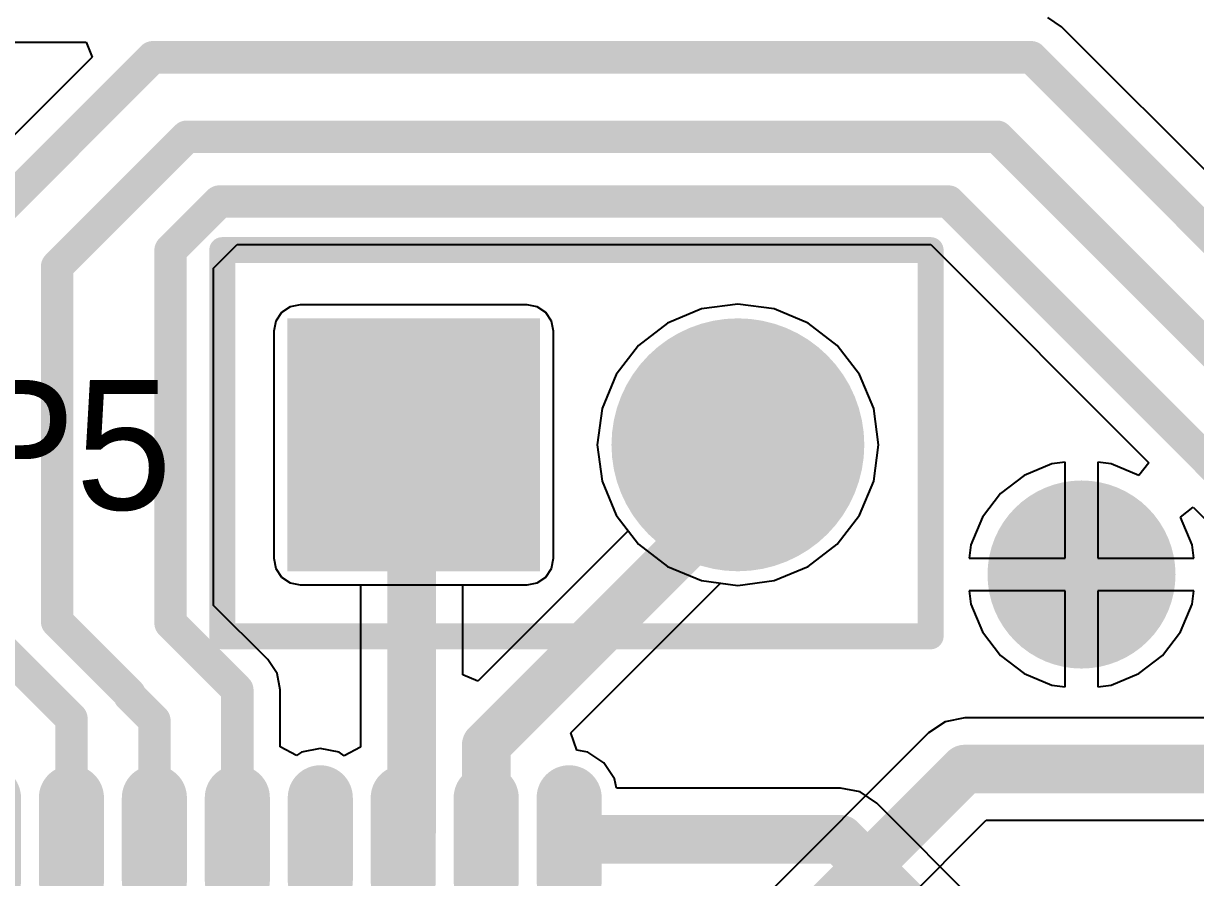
# Model space of a CAD drawing. Header units: millimetres. Extents: x 0.11 to 2.34, y 0.1 to 2.58.
# Drawn here: x 0.3396 to 0.7012, y 0.9466 to 1.2099 of the extents above; entities that cross this region are included whole.
import ezdxf

# ---------------------------------------------------------------- set-up
doc = ezdxf.new("R2010")
doc.units = ezdxf.units.MM
doc.header["$MEASUREMENT"] = 0
for name, color, linetype in [('BottomLayer', 5, 'Continuous'), ('BottomSolder', 6, 'Continuous'), ('MultiLayer', 9, 'Continuous'), ('PadHoleLayer', 156, 'Continuous'), ('TopLayer', 1, 'Continuous'), ('TopOverlay', 2, 'Continuous'), ('TopPaste', 8, 'Continuous'), ('TopSolder', 216, 'Continuous'), ('ViaHoleLayer', 16, 'Continuous')]:
    doc.layers.add(name, color=color, linetype=linetype)

# ---------------------------------------------------------------- blocks, each defined once
blk = doc.blocks.new('HEADER_1X2_8')
at = {"layer": 'BottomLayer', "const_width": 0.035}
blk.add_lwpolyline([(-0.0175, -0.1, 1), (0.0175, -0.1, 1)], format="xyb", close=True, dxfattribs=at)
at = {"layer": 'BottomLayer'}
blk.add_solid([(-0.035, -0.035), (0.035, -0.035), (-0.035, 0.035), (0.035, 0.035)], dxfattribs=at)
at = {"layer": 'BottomSolder', "const_width": 0.039}
blk.add_lwpolyline([(-0.0195, -0.1, 1), (0.0195, -0.1, 1)], format="xyb", close=True, dxfattribs=at)
at = {"layer": 'BottomSolder'}
blk.add_solid([(-0.039, -0.039), (0.039, -0.039), (-0.039, 0.039), (0.039, 0.039)], dxfattribs=at)
at = {"layer": 'MultiLayer', "const_width": 0.035}
blk.add_lwpolyline([(-0.0175, -0.1, 1), (0.0175, -0.1, 1)], format="xyb", close=True, dxfattribs=at)
at = {"layer": 'MultiLayer'}
blk.add_solid([(-0.035, -0.035), (0.035, -0.035), (-0.035, 0.035), (0.035, 0.035)], dxfattribs=at)
at = {"layer": 'PadHoleLayer', "const_width": 0.02}
for points in [[(-0.01, 0, 1), (0.01, 0, 1)], [(-0.01, -0.1, 1), (0.01, -0.1, 1)]]:
    blk.add_lwpolyline(points, format="xyb", close=True, dxfattribs=at)
at = {"layer": 'TopLayer', "const_width": 0.035}
blk.add_lwpolyline([(-0.0175, -0.1, 1), (0.0175, -0.1, 1)], format="xyb", close=True, dxfattribs=at)
at = {"layer": 'TopLayer'}
blk.add_solid([(-0.035, -0.035), (0.035, -0.035), (-0.035, 0.035), (0.035, 0.035)], dxfattribs=at)
at = {"layer": 'TopOverlay', "const_width": 0.008}
for points in [[(0.06004, 0.05906), (-0.05906, 0.05906)], [(-0.05906, 0.05906), (-0.05906, -0.15945)], [(0.06004, 0.05906), (0.06004, -0.15945)], [(-0.05906, -0.15945), (0.06004, -0.15945)]]:
    blk.add_lwpolyline(points, dxfattribs=at)
at = {"layer": 'TopOverlay', "const_width": 0.004}
for points in [[(-0.06106, 0.05906, 1), (-0.05706, 0.05906, 1)], [(-0.06106, 0.05906, 1), (-0.05706, 0.05906, 1)], [(0.05804, 0.05906, 1), (0.06204, 0.05906, 1)], [(0.05804, 0.05906, 1), (0.06204, 0.05906, 1)], [(-0.06106, -0.15945, 1), (-0.05706, -0.15945, 1)], [(-0.06106, -0.15945, 1), (-0.05706, -0.15945, 1)], [(0.05804, -0.15945, 1), (0.06204, -0.15945, 1)], [(0.05804, -0.15945, 1), (0.06204, -0.15945, 1)]]:
    blk.add_lwpolyline(points, format="xyb", close=True, dxfattribs=at)
at = {"layer": 'TopSolder', "const_width": 0.039}
blk.add_lwpolyline([(-0.0195, -0.1, 1), (0.0195, -0.1, 1)], format="xyb", close=True, dxfattribs=at)
at = {"layer": 'TopSolder'}
blk.add_solid([(-0.039, -0.039), (0.039, -0.039), (-0.039, 0.039), (0.039, 0.039)], dxfattribs=at)
blk = doc.blocks.new('SSOP16_TB6652_12')
at = {"layer": 'TopLayer', "const_width": 0.01378}
for points in [[(0.24114, 0), (0.21555, 0)], [(0.0128, -0.02559), (-0.0128, -0.02559)], [(0.24114, -0.02559), (0.21555, -0.02559)], [(0.0128, -0.05118), (-0.0128, -0.05118)], [(0.24114, -0.05118), (0.21555, -0.05118)], [(0.0128, -0.07677), (-0.0128, -0.07677)], [(0.24114, -0.07677), (0.21555, -0.07677)], [(0.0128, -0.10236), (-0.0128, -0.10236)], [(0.24114, -0.10236), (0.21555, -0.10236)], [(0.0128, -0.12795), (-0.0128, -0.12795)], [(0.24114, -0.12795), (0.21555, -0.12795)], [(0.0128, -0.15354), (-0.0128, -0.15354)], [(0.24114, -0.15354), (0.21555, -0.15354)], [(0.0128, -0.17913), (-0.0128, -0.17913)], [(0.24114, -0.17913), (0.21555, -0.17913)]]:
    blk.add_lwpolyline(points, dxfattribs=at)
at = {"layer": 'TopLayer', "const_width": 0.00689}
for points in [[(0.21211, 0, 1), (0.219, 0, 1)], [(0.2377, 0, 1), (0.24459, 0, 1)], [(-0.01624, -0.02559, 1), (-0.00935, -0.02559, 1)], [(0.00935, -0.02559, 1), (0.01624, -0.02559, 1)], [(0.21211, -0.02559, 1), (0.219, -0.02559, 1)], [(0.2377, -0.02559, 1), (0.24459, -0.02559, 1)], [(-0.01624, -0.05118, 1), (-0.00935, -0.05118, 1)], [(0.00935, -0.05118, 1), (0.01624, -0.05118, 1)], [(0.21211, -0.05118, 1), (0.219, -0.05118, 1)], [(0.2377, -0.05118, 1), (0.24459, -0.05118, 1)], [(-0.01624, -0.07677, 1), (-0.00935, -0.07677, 1)], [(0.00935, -0.07677, 1), (0.01624, -0.07677, 1)], [(0.21211, -0.07677, 1), (0.219, -0.07677, 1)], [(0.2377, -0.07677, 1), (0.24459, -0.07677, 1)], [(-0.01624, -0.10236, 1), (-0.00935, -0.10236, 1)], [(0.00935, -0.10236, 1), (0.01624, -0.10236, 1)], [(0.21211, -0.10236, 1), (0.219, -0.10236, 1)], [(0.2377, -0.10236, 1), (0.24459, -0.10236, 1)], [(-0.01624, -0.12795, 1), (-0.00935, -0.12795, 1)], [(0.00935, -0.12795, 1), (0.01624, -0.12795, 1)], [(0.21211, -0.12795, 1), (0.219, -0.12795, 1)], [(0.2377, -0.12795, 1), (0.24459, -0.12795, 1)], [(-0.01624, -0.15354, 1), (-0.00935, -0.15354, 1)], [(0.00935, -0.15354, 1), (0.01624, -0.15354, 1)], [(0.21211, -0.15354, 1), (0.219, -0.15354, 1)], [(0.2377, -0.15354, 1), (0.24459, -0.15354, 1)], [(-0.01624, -0.17913, 1), (-0.00935, -0.17913, 1)], [(0.00935, -0.17913, 1), (0.01624, -0.17913, 1)], [(0.21211, -0.17913, 1), (0.219, -0.17913, 1)], [(0.2377, -0.17913, 1), (0.24459, -0.17913, 1)]]:
    blk.add_lwpolyline(points, format="xyb", close=True, dxfattribs=at)
at = {"layer": 'TopLayer'}
blk.add_solid([(-0.01969, -0.00689), (0.01969, -0.00689), (-0.01969, 0.00689), (0.01969, 0.00689)], dxfattribs=at)
at = {"layer": 'TopOverlay', "const_width": 0.00787}
for points in [[(0.05256, 0.0128), (0.05256, -0.19193)], [(0.05256, 0.0128), (0.10778, 0.0128)], [(0.12057, 0.0128), (0.17579, 0.0128)], [(0.17579, 0.0128), (0.17579, -0.19193)], [(0.05256, -0.19193), (0.17579, -0.19193)]]:
    blk.add_lwpolyline(points, dxfattribs=at)
at = {"layer": 'TopOverlay', "const_width": 0.00394}
for points in [[(0.05059, 0.0128, 1), (0.05453, 0.0128, 1)], [(0.05059, 0.0128, 1), (0.05453, 0.0128, 1)], [(0.10581, 0.0128, 1), (0.10974, 0.0128, 1)], [(0.10581, 0.0128, 1), (0.10974, 0.0128, 1)], [(0.1186, 0.0128, 1), (0.12254, 0.0128, 1)], [(0.1186, 0.0128, 1), (0.12254, 0.0128, 1)], [(0.17382, 0.0128, 1), (0.17776, 0.0128, 1)], [(0.17382, 0.0128, 1), (0.17776, 0.0128, 1)], [(0.05059, -0.19193, 1), (0.05453, -0.19193, 1)], [(0.05059, -0.19193, 1), (0.05453, -0.19193, 1)], [(0.17382, -0.19193, 1), (0.17776, -0.19193, 1)], [(0.17382, -0.19193, 1), (0.17776, -0.19193, 1)]]:
    blk.add_lwpolyline(points, format="xyb", close=True, dxfattribs=at)
at = {"layer": 'TopOverlay', "const_width": 0.00787}
blk.add_lwpolyline([(0.12057, 0.0128, -1), (0.10778, 0.0128)], format="xyb", dxfattribs=at)
at = {"layer": 'TopPaste', "const_width": 0.01378}
for points in [[(0.24114, 0), (0.21555, 0)], [(0.0128, -0.02559), (-0.0128, -0.02559)], [(0.24114, -0.02559), (0.21555, -0.02559)], [(0.0128, -0.05118), (-0.0128, -0.05118)], [(0.24114, -0.05118), (0.21555, -0.05118)], [(0.0128, -0.07677), (-0.0128, -0.07677)], [(0.24114, -0.07677), (0.21555, -0.07677)], [(0.0128, -0.10236), (-0.0128, -0.10236)], [(0.24114, -0.10236), (0.21555, -0.10236)], [(0.0128, -0.12795), (-0.0128, -0.12795)], [(0.24114, -0.12795), (0.21555, -0.12795)], [(0.0128, -0.15354), (-0.0128, -0.15354)], [(0.24114, -0.15354), (0.21555, -0.15354)], [(0.0128, -0.17913), (-0.0128, -0.17913)], [(0.24114, -0.17913), (0.21555, -0.17913)]]:
    blk.add_lwpolyline(points, dxfattribs=at)
at = {"layer": 'TopPaste', "const_width": 0.00689}
for points in [[(0.21211, 0, 1), (0.219, 0, 1)], [(0.2377, 0, 1), (0.24459, 0, 1)], [(-0.01624, -0.02559, 1), (-0.00935, -0.02559, 1)], [(0.00935, -0.02559, 1), (0.01624, -0.02559, 1)], [(0.21211, -0.02559, 1), (0.219, -0.02559, 1)], [(0.2377, -0.02559, 1), (0.24459, -0.02559, 1)], [(-0.01624, -0.05118, 1), (-0.00935, -0.05118, 1)], [(0.00935, -0.05118, 1), (0.01624, -0.05118, 1)], [(0.21211, -0.05118, 1), (0.219, -0.05118, 1)], [(0.2377, -0.05118, 1), (0.24459, -0.05118, 1)], [(-0.01624, -0.07677, 1), (-0.00935, -0.07677, 1)], [(0.00935, -0.07677, 1), (0.01624, -0.07677, 1)], [(0.21211, -0.07677, 1), (0.219, -0.07677, 1)], [(0.2377, -0.07677, 1), (0.24459, -0.07677, 1)], [(-0.01624, -0.10236, 1), (-0.00935, -0.10236, 1)], [(0.00935, -0.10236, 1), (0.01624, -0.10236, 1)], [(0.21211, -0.10236, 1), (0.219, -0.10236, 1)], [(0.2377, -0.10236, 1), (0.24459, -0.10236, 1)], [(-0.01624, -0.12795, 1), (-0.00935, -0.12795, 1)], [(0.00935, -0.12795, 1), (0.01624, -0.12795, 1)], [(0.21211, -0.12795, 1), (0.219, -0.12795, 1)], [(0.2377, -0.12795, 1), (0.24459, -0.12795, 1)], [(-0.01624, -0.15354, 1), (-0.00935, -0.15354, 1)], [(0.00935, -0.15354, 1), (0.01624, -0.15354, 1)], [(0.21211, -0.15354, 1), (0.219, -0.15354, 1)], [(0.2377, -0.15354, 1), (0.24459, -0.15354, 1)], [(-0.01624, -0.17913, 1), (-0.00935, -0.17913, 1)], [(0.00935, -0.17913, 1), (0.01624, -0.17913, 1)], [(0.21211, -0.17913, 1), (0.219, -0.17913, 1)], [(0.2377, -0.17913, 1), (0.24459, -0.17913, 1)]]:
    blk.add_lwpolyline(points, format="xyb", close=True, dxfattribs=at)
at = {"layer": 'TopPaste'}
blk.add_solid([(-0.01969, -0.00689), (0.01969, -0.00689), (-0.01969, 0.00689), (0.01969, 0.00689)], dxfattribs=at)
at = {"layer": 'TopSolder', "const_width": 0.02008}
for points in [[(0.24114, 0), (0.21555, 0)], [(0.0128, -0.02559), (-0.0128, -0.02559)], [(0.24114, -0.02559), (0.21555, -0.02559)], [(0.0128, -0.05118), (-0.0128, -0.05118)], [(0.24114, -0.05118), (0.21555, -0.05118)], [(0.0128, -0.07677), (-0.0128, -0.07677)], [(0.24114, -0.07677), (0.21555, -0.07677)], [(0.0128, -0.10236), (-0.0128, -0.10236)], [(0.24114, -0.10236), (0.21555, -0.10236)], [(0.0128, -0.12795), (-0.0128, -0.12795)], [(0.24114, -0.12795), (0.21555, -0.12795)], [(0.0128, -0.15354), (-0.0128, -0.15354)], [(0.24114, -0.15354), (0.21555, -0.15354)], [(0.0128, -0.17913), (-0.0128, -0.17913)], [(0.24114, -0.17913), (0.21555, -0.17913)]]:
    blk.add_lwpolyline(points, dxfattribs=at)
at = {"layer": 'TopSolder', "const_width": 0.01004}
for points in [[(0.21053, 0, 1), (0.22057, 0, 1)], [(0.23612, 0, 1), (0.24616, 0, 1)], [(-0.01782, -0.02559, 1), (-0.00778, -0.02559, 1)], [(0.00778, -0.02559, 1), (0.01782, -0.02559, 1)], [(0.21053, -0.02559, 1), (0.22057, -0.02559, 1)], [(0.23612, -0.02559, 1), (0.24616, -0.02559, 1)], [(-0.01782, -0.05118, 1), (-0.00778, -0.05118, 1)], [(0.00778, -0.05118, 1), (0.01782, -0.05118, 1)], [(0.21053, -0.05118, 1), (0.22057, -0.05118, 1)], [(0.23612, -0.05118, 1), (0.24616, -0.05118, 1)], [(-0.01782, -0.07677, 1), (-0.00778, -0.07677, 1)], [(0.00778, -0.07677, 1), (0.01782, -0.07677, 1)], [(0.21053, -0.07677, 1), (0.22057, -0.07677, 1)], [(0.23612, -0.07677, 1), (0.24616, -0.07677, 1)], [(-0.01782, -0.10236, 1), (-0.00778, -0.10236, 1)], [(0.00778, -0.10236, 1), (0.01782, -0.10236, 1)], [(0.21053, -0.10236, 1), (0.22057, -0.10236, 1)], [(0.23612, -0.10236, 1), (0.24616, -0.10236, 1)], [(-0.01782, -0.12795, 1), (-0.00778, -0.12795, 1)], [(0.00778, -0.12795, 1), (0.01782, -0.12795, 1)], [(0.21053, -0.12795, 1), (0.22057, -0.12795, 1)], [(0.23612, -0.12795, 1), (0.24616, -0.12795, 1)], [(-0.01782, -0.15354, 1), (-0.00778, -0.15354, 1)], [(0.00778, -0.15354, 1), (0.01782, -0.15354, 1)], [(0.21053, -0.15354, 1), (0.22057, -0.15354, 1)], [(0.23612, -0.15354, 1), (0.24616, -0.15354, 1)], [(-0.01782, -0.17913, 1), (-0.00778, -0.17913, 1)], [(0.00778, -0.17913, 1), (0.01782, -0.17913, 1)], [(0.21053, -0.17913, 1), (0.22057, -0.17913, 1)], [(0.23612, -0.17913, 1), (0.24616, -0.17913, 1)]]:
    blk.add_lwpolyline(points, format="xyb", close=True, dxfattribs=at)
at = {"layer": 'TopSolder'}
blk.add_solid([(-0.02369, -0.01089), (0.02369, -0.01089), (-0.02369, 0.01089), (0.02369, 0.01089)], dxfattribs=at)

msp = doc.modelspace()

# ---------------------------------------------------------------- linework, layer by layer
at = {"layer": 'BottomLayer'}
for p, q in [((0.42188, 1.12254), (0.41923, 1.12077)), ((0.425, 1.12316), (0.42188, 1.12254)), ((0.495, 1.12316), (0.425, 1.12316)), ((0.49812, 1.12254), (0.495, 1.12316)), ((0.50077, 1.12077), (0.49812, 1.12254)), ((0.54877, 1.12189), (0.53831, 1.11756)), ((0.56, 1.12337), (0.54877, 1.12189)), ((0.57123, 1.12189), (0.56, 1.12337)), ((0.58169, 1.11756), (0.57123, 1.12189)), ((0.41746, 1.11812), (0.41684, 1.115)), ((0.41923, 1.12077), (0.41746, 1.11812)), ((0.50254, 1.11812), (0.50077, 1.12077)), ((0.50316, 1.115), (0.50254, 1.11812)), ((0.53831, 1.11756), (0.52933, 1.11067)), ((0.59067, 1.11067), (0.58169, 1.11756)), ((0.41684, 1.115), (0.41684, 1.045)), ((0.50316, 1.045), (0.50316, 1.115)), ((0.52933, 1.11067), (0.52244, 1.10169)), ((0.59756, 1.10169), (0.59067, 1.11067)), ((0.52244, 1.10169), (0.51811, 1.09123)), ((0.60189, 1.09123), (0.59756, 1.10169)), ((0.51811, 1.09123), (0.51663, 1.08)), ((0.60337, 1.08), (0.60189, 1.09123)), ((0.51663, 1.08), (0.51811, 1.06877)), ((0.60189, 1.06877), (0.60337, 1.08)), ((0.51811, 1.06877), (0.52244, 1.05831)), ((0.59756, 1.05831), (0.60189, 1.06877)), ((0.52244, 1.05831), (0.52933, 1.04933)), ((0.59067, 1.04933), (0.59756, 1.05831)), ((0.52933, 1.04933), (0.53831, 1.04244)), ((0.58169, 1.04244), (0.59067, 1.04933)), ((0.41684, 1.045), (0.41746, 1.04188)), ((0.50254, 1.04188), (0.50316, 1.045)), ((0.41746, 1.04188), (0.41923, 1.03923)), ((0.50077, 1.03923), (0.50254, 1.04188)), ((0.53831, 1.04244), (0.54877, 1.03811)), ((0.57123, 1.03811), (0.58169, 1.04244)), ((0.41923, 1.03923), (0.42188, 1.03746)), ((0.49812, 1.03746), (0.50077, 1.03923)), ((0.54877, 1.03811), (0.56, 1.03663)), ((0.56, 1.03663), (0.57123, 1.03811)), ((0.42188, 1.03746), (0.425, 1.03684)), ((0.425, 1.03684), (0.495, 1.03684)), ((0.495, 1.03684), (0.49812, 1.03746)), ((0.62395, 0.9946), (0.61883, 0.99117)), ((0.63, 0.9958), (0.62395, 0.9946)), ((0.70583, 0.9958), (0.63, 0.9958)), ((0.61883, 0.99117), (0.56445, 0.9368)), ((0.5868, 0.91445), (0.63655, 0.9642)), ((0.63655, 0.9642), (0.70583, 0.9642))]:
    msp.add_line(p, q, dxfattribs=at)
for points, const_width in [([(0.6535, 1.04, 1), (0.6785, 1.04, 1)], 0.025), ([(0.62625, 0.98, 1), (0.63375, 0.98, 1)], 0.0075), ([(0.62625, 0.98, 1), (0.63375, 0.98, 1)], 0.0075)]:
    msp.add_lwpolyline(points, format="xyb", close=True, dxfattribs=dict(at, const_width=const_width))
at = {"layer": 'BottomLayer', "const_width": 0.015}
for points in [[(0.555, 0.905), (0.63, 0.98)], [(0.63, 0.98), (0.735, 0.98)]]:
    msp.add_lwpolyline(points, dxfattribs=at)
at = {"layer": 'BottomSolder', "const_width": 0.029}
msp.add_lwpolyline([(0.6515, 1.04, 1), (0.6805, 1.04, 1)], format="xyb", close=True, dxfattribs=at)
at = {"layer": 'MultiLayer', "const_width": 0.025}
msp.add_lwpolyline([(0.6535, 1.04, 1), (0.6785, 1.04, 1)], format="xyb", close=True, dxfattribs=at)
at = {"layer": 'TopLayer'}
for p, q in [((0.65987, 1.20887), (0.65557, 1.21175)), ((0.78675, 1.082), (0.65987, 1.20887)), ((0.31655, 1.2042), (0.35892, 1.2042)), ((0.35892, 1.2042), (0.36083, 1.19958)), ((0.36083, 1.19958), (0.30563, 1.14437)), ((0.39825, 1.13451), (0.40549, 1.14175)), ((0.40549, 1.14175), (0.61951, 1.14175)), ((0.61951, 1.14175), (0.68679, 1.07447)), ((0.39825, 1.03049), (0.39825, 1.13451)), ((0.42188, 1.12254), (0.41923, 1.12077)), ((0.425, 1.12316), (0.42188, 1.12254)), ((0.495, 1.12316), (0.425, 1.12316)), ((0.49812, 1.12254), (0.495, 1.12316)), ((0.50077, 1.12077), (0.49812, 1.12254)), ((0.54877, 1.12189), (0.53831, 1.11756)), ((0.56, 1.12337), (0.54877, 1.12189)), ((0.57123, 1.12189), (0.56, 1.12337)), ((0.58169, 1.11756), (0.57123, 1.12189)), ((0.41746, 1.11812), (0.41684, 1.115)), ((0.41923, 1.12077), (0.41746, 1.11812)), ((0.50254, 1.11812), (0.50077, 1.12077)), ((0.50316, 1.115), (0.50254, 1.11812)), ((0.53831, 1.11756), (0.52933, 1.11067)), ((0.59067, 1.11067), (0.58169, 1.11756)), ((0.41684, 1.115), (0.41684, 1.045)), ((0.50316, 1.045), (0.50316, 1.115)), ((0.52933, 1.11067), (0.52244, 1.10169)), ((0.59756, 1.10169), (0.59067, 1.11067)), ((0.52244, 1.10169), (0.51811, 1.09123)), ((0.60189, 1.09123), (0.59756, 1.10169)), ((0.51811, 1.09123), (0.51663, 1.08)), ((0.60337, 1.08), (0.60189, 1.09123)), ((0.51663, 1.08), (0.51811, 1.06877)), ((0.60189, 1.06877), (0.60337, 1.08)), ((0.65686, 1.0741), (0.64835, 1.07057)), ((0.661, 1.07464), (0.65686, 1.0741)), ((0.661, 1.045), (0.661, 1.07464)), ((0.67514, 1.0741), (0.671, 1.07464)), ((0.671, 1.07464), (0.671, 1.045)), ((0.68365, 1.07057), (0.67514, 1.0741)), ((0.68679, 1.07447), (0.68365, 1.07057)), ((0.64835, 1.07057), (0.64104, 1.06496)), ((0.51811, 1.06877), (0.52244, 1.05831)), ((0.59756, 1.05831), (0.60189, 1.06877)), ((0.64104, 1.06496), (0.63543, 1.05765)), ((0.69657, 1.05765), (0.70047, 1.06079)), ((0.70047, 1.06079), (0.74413, 1.01713)), ((0.52244, 1.05831), (0.52614, 1.05349)), ((0.59067, 1.04933), (0.59756, 1.05831)), ((0.63543, 1.05765), (0.6319, 1.04914)), ((0.7001, 1.04914), (0.69657, 1.05765)), ((0.52614, 1.05349), (0.47979, 1.00714)), ((0.58169, 1.04244), (0.59067, 1.04933)), ((0.6319, 1.04914), (0.63136, 1.045)), ((0.70064, 1.045), (0.7001, 1.04914)), ((0.41684, 1.045), (0.41746, 1.04188)), ((0.50254, 1.04188), (0.50316, 1.045)), ((0.63136, 1.045), (0.661, 1.045)), ((0.671, 1.045), (0.70064, 1.045)), ((0.41746, 1.04188), (0.41923, 1.03923)), ((0.50077, 1.03923), (0.50254, 1.04188)), ((0.57123, 1.03811), (0.58169, 1.04244)), ((0.41923, 1.03923), (0.42188, 1.03746)), ((0.49812, 1.03746), (0.50077, 1.03923)), ((0.56, 1.03663), (0.57123, 1.03811)), ((0.42188, 1.03746), (0.425, 1.03684)), ((0.425, 1.03684), (0.44356, 1.03684)), ((0.44356, 1.03684), (0.44356, 0.98679)), ((0.47517, 1.00905), (0.47517, 1.03684)), ((0.47517, 1.03684), (0.495, 1.03684)), ((0.495, 1.03684), (0.49812, 1.03746)), ((0.50849, 0.99114), (0.55468, 1.03733)), ((0.55468, 1.03733), (0.56, 1.03663)), ((0.661, 1.035), (0.63136, 1.035)), ((0.63136, 1.035), (0.6319, 1.03086)), ((0.661, 1.00536), (0.661, 1.035)), ((0.70064, 1.035), (0.671, 1.035)), ((0.671, 1.035), (0.671, 1.00536)), ((0.7001, 1.03086), (0.70064, 1.035)), ((0.41496, 1.01378), (0.39825, 1.03049)), ((0.6319, 1.03086), (0.63543, 1.02235)), ((0.69657, 1.02235), (0.7001, 1.03086)), ((0.63543, 1.02235), (0.64104, 1.01504)), ((0.69096, 1.01504), (0.69657, 1.02235)), ((0.41784, 1.00948), (0.41496, 1.01378)), ((0.64104, 1.01504), (0.64835, 1.00943)), ((0.68365, 1.00943), (0.69096, 1.01504)), ((0.41885, 1.00441), (0.41784, 1.00948)), ((0.47979, 1.00714), (0.47517, 1.00905)), ((0.64835, 1.00943), (0.65686, 1.0059)), ((0.67514, 1.0059), (0.68365, 1.00943)), ((0.65686, 1.0059), (0.661, 1.00536)), ((0.671, 1.00536), (0.67514, 1.0059)), ((0.41885, 0.98682), (0.41885, 1.00441)), ((0.51028, 0.98586), (0.50849, 0.99114)), ((0.42385, 0.98415), (0.41885, 0.98682)), ((0.42537, 0.98517), (0.42385, 0.98415)), ((0.43118, 0.98632), (0.42537, 0.98517)), ((0.43699, 0.98517), (0.43118, 0.98632)), ((0.43856, 0.98412), (0.43699, 0.98517)), ((0.44356, 0.98679), (0.43856, 0.98412)), ((0.51376, 0.98517), (0.51028, 0.98586)), ((0.51869, 0.98188), (0.51376, 0.98517)), ((0.52198, 0.97695), (0.51869, 0.98188)), ((0.52254, 0.97415), (0.52198, 0.97695)), ((0.59165, 0.97415), (0.52254, 0.97415)), ((0.5977, 0.97295), (0.59165, 0.97415)), ((0.60283, 0.96952), (0.5977, 0.97295)), ((0.65117, 0.92117), (0.60283, 0.96952))]:
    msp.add_line(p, q, dxfattribs=at)
for points, const_width in [([(0.315, 1.135), (0.3795, 1.1995)], 0.01), ([(0.3795, 1.1995), (0.6505, 1.1995)], 0.01), ([(0.6505, 1.1995), (0.82925, 1.02075)], 0.01), ([(0.35, 1.135), (0.39, 1.175)], 0.01), ([(0.39, 1.175), (0.64, 1.175)], 0.01), ([(0.64, 1.175), (0.82575, 0.98925)], 0.01), ([(0.385, 1.14), (0.4, 1.155)], 0.01), ([(0.4, 1.155), (0.625, 1.155)], 0.01), ([(0.625, 1.155), (0.82224, 0.95776)], 0.01), ([(0.385, 1.025), (0.385, 1.14)], 0.01), ([(0.35, 1.02546), (0.35, 1.135)], 0.01), ([(0.45936, 1.07936), (0.46, 1.08)], 0.015), ([(0.45936, 0.96094), (0.45936, 1.07936)], 0.015), ([(0.56, 1.065), (0.56, 1.08)], 0.015), ([(0.48236, 0.98736), (0.56, 1.065)], 0.015), ([(0.315, 1.035), (0.35441, 0.99559)], 0.01), ([(0.35, 1.02546), (0.37241, 1.00305)], 0.01), ([(0.385, 1.025), (0.40559, 1.00441)], 0.01), ([(0.40559, 0.95835), (0.40559, 1.00441)], 0.01), ([(0.37241, 1.00259), (0.37241, 1.00305)], 0.01), ([(0.37241, 1.00259), (0.38, 0.995)], 0.01), ([(0.35441, 0.95835), (0.35441, 0.99559)], 0.01), ([(0.38, 0.95835), (0.38, 0.995)], 0.01), ([(0.48236, 0.95835), (0.48236, 0.98736)], 0.015), ([(0.43118, 0.905), (0.43118, 0.95835)], 0.015), ([(0.45677, 0.95835), (0.45936, 0.96094)], 0.015), ([(0.50795, 0.95835), (0.59165, 0.95835)], 0.015), ([(0.59165, 0.95835), (0.64, 0.91)], 0.015), ([(0.35441, 0.95835), (0.355, 0.95894)], 0.01)]:
    msp.add_lwpolyline(points, dxfattribs=dict(at, const_width=const_width))
for points, const_width in [([(0.377, 1.1995, 1), (0.382, 1.1995, 1)], 0.005), ([(0.377, 1.1995, 1), (0.382, 1.1995, 1)], 0.005), ([(0.648, 1.1995, 1), (0.653, 1.1995, 1)], 0.005), ([(0.648, 1.1995, 1), (0.653, 1.1995, 1)], 0.005), ([(0.3875, 1.175, 1), (0.3925, 1.175, 1)], 0.005), ([(0.3875, 1.175, 1), (0.3925, 1.175, 1)], 0.005), ([(0.6375, 1.175, 1), (0.6425, 1.175, 1)], 0.005), ([(0.6375, 1.175, 1), (0.6425, 1.175, 1)], 0.005), ([(0.3975, 1.155, 1), (0.4025, 1.155, 1)], 0.005), ([(0.3975, 1.155, 1), (0.4025, 1.155, 1)], 0.005), ([(0.6225, 1.155, 1), (0.6275, 1.155, 1)], 0.005), ([(0.6225, 1.155, 1), (0.6275, 1.155, 1)], 0.005), ([(0.3825, 1.14, 1), (0.3875, 1.14, 1)], 0.005), ([(0.3825, 1.14, 1), (0.3875, 1.14, 1)], 0.005), ([(0.3475, 1.135, 1), (0.3525, 1.135, 1)], 0.005), ([(0.3475, 1.135, 1), (0.3525, 1.135, 1)], 0.005), ([(0.45561, 1.07936, 1), (0.46311, 1.07936, 1)], 0.0075), ([(0.45561, 1.07936, 1), (0.46311, 1.07936, 1)], 0.0075), ([(0.45625, 1.08, 1), (0.46375, 1.08, 1)], 0.0075), ([(0.55625, 1.08, 1), (0.56375, 1.08, 1)], 0.0075), ([(0.55625, 1.065, 1), (0.56375, 1.065, 1)], 0.0075), ([(0.55625, 1.065, 1), (0.56375, 1.065, 1)], 0.0075), ([(0.6535, 1.04, 1), (0.6785, 1.04, 1)], 0.025), ([(0.3475, 1.02546, 1), (0.3525, 1.02546, 1)], 0.005), ([(0.3475, 1.02546, 1), (0.3525, 1.02546, 1)], 0.005), ([(0.3825, 1.025, 1), (0.3875, 1.025, 1)], 0.005), ([(0.3825, 1.025, 1), (0.3875, 1.025, 1)], 0.005), ([(0.40309, 1.00441, 1), (0.40809, 1.00441, 1)], 0.005), ([(0.40309, 1.00441, 1), (0.40809, 1.00441, 1)], 0.005), ([(0.36991, 1.00305, 1), (0.37491, 1.00305, 1)], 0.005), ([(0.36991, 1.00305, 1), (0.37491, 1.00305, 1)], 0.005), ([(0.36991, 1.00259, 1), (0.37491, 1.00259, 1)], 0.005), ([(0.36991, 1.00259, 1), (0.37491, 1.00259, 1)], 0.005), ([(0.35191, 0.99559, 1), (0.35691, 0.99559, 1)], 0.005), ([(0.35191, 0.99559, 1), (0.35691, 0.99559, 1)], 0.005), ([(0.3775, 0.995, 1), (0.3825, 0.995, 1)], 0.005), ([(0.3775, 0.995, 1), (0.3825, 0.995, 1)], 0.005), ([(0.47861, 0.98736, 1), (0.48611, 0.98736, 1)], 0.0075), ([(0.47861, 0.98736, 1), (0.48611, 0.98736, 1)], 0.0075), ([(0.42743, 0.95835, 1), (0.43493, 0.95835, 1)], 0.0075), ([(0.45302, 0.95835, 1), (0.46052, 0.95835, 1)], 0.0075), ([(0.45561, 0.96094, 1), (0.46311, 0.96094, 1)], 0.0075), ([(0.45561, 0.96094, 1), (0.46311, 0.96094, 1)], 0.0075), ([(0.47861, 0.95835, 1), (0.48611, 0.95835, 1)], 0.0075), ([(0.5042, 0.95835, 1), (0.5117, 0.95835, 1)], 0.0075), ([(0.5879, 0.95835, 1), (0.5954, 0.95835, 1)], 0.0075), ([(0.5879, 0.95835, 1), (0.5954, 0.95835, 1)], 0.0075), ([(0.35191, 0.95835, 1), (0.35691, 0.95835, 1)], 0.005), ([(0.35191, 0.95835, 1), (0.35691, 0.95835, 1)], 0.005), ([(0.3525, 0.95894, 1), (0.3575, 0.95894, 1)], 0.005), ([(0.3775, 0.95835, 1), (0.3825, 0.95835, 1)], 0.005), ([(0.40309, 0.95835, 1), (0.40809, 0.95835, 1)], 0.005)]:
    msp.add_lwpolyline(points, format="xyb", close=True, dxfattribs=dict(at, const_width=const_width))
at = {"layer": 'TopSolder', "const_width": 0.029}
msp.add_lwpolyline([(0.6515, 1.04, 1), (0.6805, 1.04, 1)], format="xyb", close=True, dxfattribs=at)
at = {"layer": 'ViaHoleLayer', "const_width": 0.014}
msp.add_lwpolyline([(0.659, 1.04, 1), (0.673, 1.04, 1)], format="xyb", close=True, dxfattribs=at)

# ---------------------------------------------------------------- block references
at = {"rotation": 90}
for name, p in [('HEADER_1X2_8', (0.46, 1.08)), ('SSOP16_TB6652_12', (0.32882, 0.73))]:
    msp.add_blockref(name, p, dxfattribs=at)

# ---------------------------------------------------------------- texts
at = {"layer": 'TopOverlay'}
msp.add_text('P5', height=0.04, dxfattribs=at).set_placement((0.32, 1.06))

doc.saveas('drawing.dxf')
